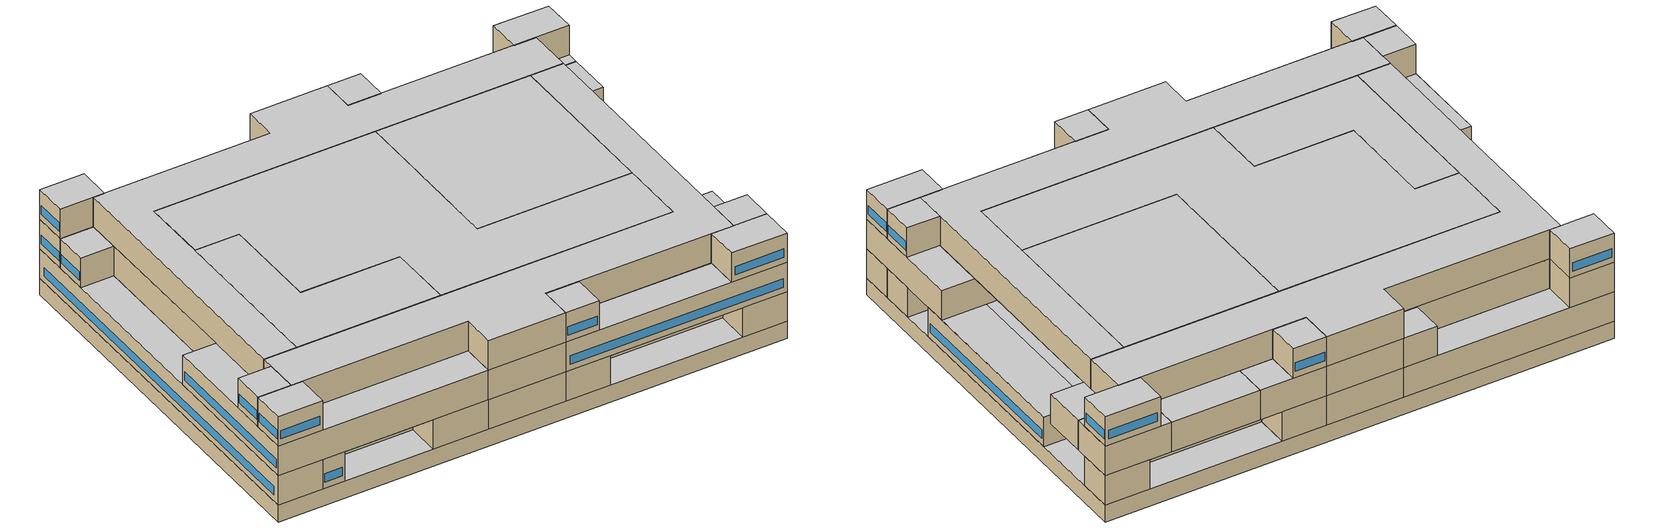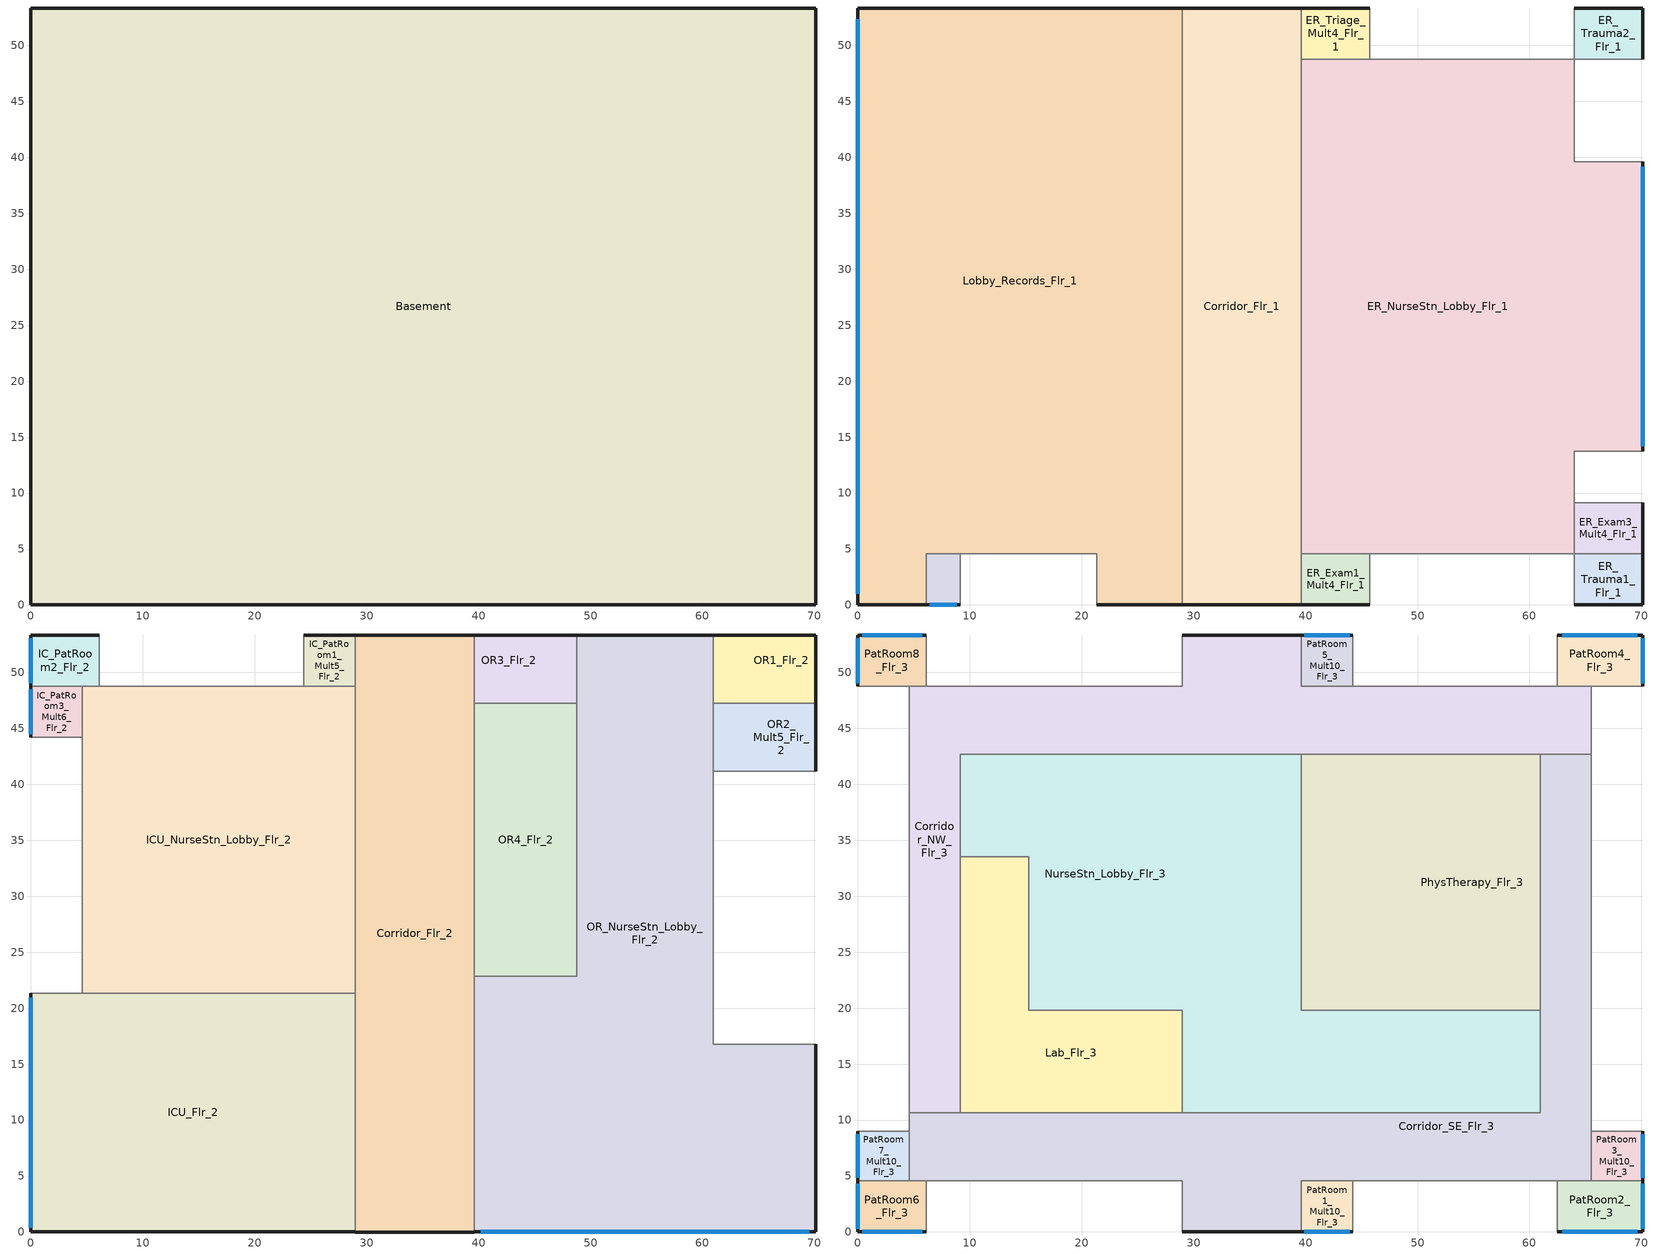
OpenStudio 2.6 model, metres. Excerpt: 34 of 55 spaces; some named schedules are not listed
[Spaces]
Basement
 floor ground: 70.1,53.34 70.1,0 0,0 0,53.34 z-2.44
 wall ground: 0,53.34 0,0 70.1,0 70.1,53.34 0,53.34 z-2.44:0
 ceiling adiabatic (BTAP-Int-Wall): 70.1,9.14 70.1,13.72 64.01,13.72 64.01,9.14 z0; 45.72,0 45.72,4.57 39.62,4.57 39.62,0 z0; 45.72,48.77 45.72,53.34 39.62,53.34 39.62,48.77 z0; 70.1,39.62 70.1,48.77 64.01,48.77 64.01,39.62 z0; 64.01,0 64.01,4.57 45.72,4.57 45.72,0 z0; 64.01,48.77 64.01,53.34 45.72,53.34 45.72,48.77 z0; 21.34,0 21.34,4.57 9.14,4.57 9.14,0 z0; 9.14,0 9.14,4.57 6.1,4.57 6.1,0 z0; 70.1,4.57 70.1,9.14 64.01,9.14 64.01,4.57 z0
Lobby_Records_Flr_1
 floor to Basement: 28.96,4.57 28.96,0 21.34,0 21.34,4.57 z0; 6.1,4.57 6.1,0 0,0 0,4.57 z0; 28.96,53.34 28.96,4.57 0,4.57 0,53.34 z0
 wall outside: 28.96,53.34 0,53.34 0,0 6.1,0 / 21.34,0 28.96,0 z0:4.27
 wall to Corridor_Flr_1: 28.96,0 28.96,53.34 z0:4.27
 wall adiabatic (BTAP-Int-Wall): 6.1,0 6.1,4.57 9.14,4.57 21.34,4.57 21.34,0 z0:4.27
 window: 0,52.34 0,1 z0.91:2.14
 ceiling adiabatic (BTAP-Int-Wall): 28.96,48.77 28.96,53.34 24.38,53.34 24.38,48.77 z4.27; 24.38,48.77 24.38,53.34 6.1,53.34 6.1,48.77 z4.27; 4.57,44.2 4.57,48.77 0,48.77 0,44.2 z4.27; 4.57,21.34 4.57,44.2 0,44.2 0,21.34 z4.27
Office1_Mult4_Flr_1
 floor adiabatic (BTAP-Int-Wall): 9.14,4.57 9.14,0 6.1,0 6.1,4.57 z0
 wall outside: 6.1,0 9.14,0 z0:4.27
 wall adiabatic (BTAP-Int-Wall): 9.14,0 9.14,4.57 6.1,4.57 6.1,0 z0:4.27
 window: 6.41,0 8.84,0 z0.91:2.14
 ceiling adiabatic (BTAP-Int-Wall): 9.14,0 9.14,4.57 6.1,4.57 6.1,0 z4.27
Corridor_Flr_1
 floor to Basement: 39.62,53.34 39.62,0 28.96,0 28.96,53.34 z0
 wall outside: 28.96,0 39.62,0 / 39.62,53.34 28.96,53.34 z0:4.27
 wall adiabatic (BTAP-Int-Wall): 39.62,48.77 39.62,53.34 / 39.62,0 39.62,4.57 z0:4.27
 wall to ER_NurseStn_Lobby_Flr_1: 39.62,4.57 39.62,48.77 z0:4.27
ER_Exam1_Mult4_Flr_1
 floor adiabatic (BTAP-Int-Wall): 45.72,4.57 45.72,0 39.62,0 39.62,4.57 z0
 wall outside: 39.62,0 45.72,0 z0:4.27
 wall adiabatic (BTAP-Int-Wall): 45.72,0 45.72,4.57 39.62,4.57 39.62,0 z0:4.27
 ceiling adiabatic (BTAP-Int-Wall): 45.72,0 45.72,4.57 39.62,4.57 39.62,0 z4.27
ER_Trauma1_Flr_1
 floor to Basement: 70.1,4.57 70.1,0 64.01,0 64.01,4.57 z0
 wall outside: 64.01,0 70.1,0 70.1,4.57 z0:4.27
 wall adiabatic (BTAP-Int-Wall): 70.1,4.57 64.01,4.57 64.01,0 z0:4.27
ER_NurseStn_Lobby_Flr_1
 floor to Basement: 70.1,39.62 70.1,13.72 64.01,13.72 64.01,39.62 z0; 64.01,48.77 64.01,4.57 39.62,4.57 39.62,48.77 z0
 wall outside: 70.1,13.72 70.1,39.62 z0:4.27
 wall adiabatic (BTAP-Int-Wall): 39.62,4.57 45.72,4.57 64.01,4.57 64.01,9.14 64.01,13.72 70.1,13.72 / 70.1,39.62 64.01,39.62 64.01,48.77 45.72,48.77 39.62,48.77 z0:4.27
 window: 70.1,14.2 70.1,39.14 z0.91:2.14
 ceiling adiabatic (BTAP-Int-Wall): 70.1,16.76 70.1,39.62 64.01,39.62 64.01,16.76 z4.27; 64.01,41.15 64.01,47.24 60.96,47.24 60.96,41.15 z4.27; 64.01,16.76 64.01,41.15 60.96,41.15 60.96,16.76 z4.27
ER_Exam3_Mult4_Flr_1
 floor adiabatic (BTAP-Int-Wall): 70.1,9.14 70.1,4.57 64.01,4.57 64.01,9.14 z0
 wall outside: 70.1,4.57 70.1,9.14 z0:4.27
 wall adiabatic (BTAP-Int-Wall): 70.1,9.14 64.01,9.14 64.01,4.57 70.1,4.57 z0:4.27
 ceiling adiabatic (BTAP-Int-Wall): 70.1,4.57 70.1,9.14 64.01,9.14 64.01,4.57 z4.27
ER_Triage_Mult4_Flr_1
 floor adiabatic (BTAP-Int-Wall): 45.72,53.34 45.72,48.77 39.62,48.77 39.62,53.34 z0
 wall outside: 45.72,53.34 39.62,53.34 z0:4.27
 wall adiabatic (BTAP-Int-Wall): 39.62,53.34 39.62,48.77 45.72,48.77 45.72,53.34 z0:4.27
 ceiling adiabatic (BTAP-Int-Wall): 45.72,48.77 45.72,53.34 39.62,53.34 39.62,48.77 z4.27
ER_Trauma2_Flr_1
 floor to Basement: 70.1,53.34 70.1,48.77 64.01,48.77 64.01,53.34 z0
 wall outside: 70.1,48.77 70.1,53.34 64.01,53.34 z0:4.27
 wall adiabatic (BTAP-Int-Wall): 64.01,53.34 64.01,48.77 70.1,48.77 z0:4.27
ICU_Flr_2
 floor adiabatic (BTAP-Int-Wall): 9.14,4.57 9.14,0 6.1,0 6.1,4.57 z4.27; 21.34,4.57 21.34,0 9.14,0 9.14,4.57 z4.27
 floor to Lobby_Records_Flr_1: 28.96,21.34 28.96,0 21.34,0 21.34,4.57 6.1,4.57 6.1,0 0,0 0,21.34 z4.27
 wall outside: 0,21.34 0,0 28.96,0 z4.27:8.53
 wall adiabatic (BTAP-Int-Wall): 4.57,21.34 0,21.34 z4.27:8.53
 wall to ICU_NurseStn_Lobby_Flr_2: 28.96,21.34 4.57,21.34 z4.27:8.53
 wall to Corridor_Flr_2: 28.96,0 28.96,21.34 z4.27:8.53
 window: 0,20.94 0,0.4 z5.18:6.4
 ceiling adiabatic (BTAP-Int-Wall): 28.96,0 28.96,4.57 6.1,4.57 6.1,0 z8.53; 4.57,4.57 4.57,8.99 0,8.99 0,4.57 z8.53; 4.57,8.99 4.57,21.34 0,21.34 0,8.99 z8.53
Corridor_Flr_2
 floor to Corridor_Flr_1: 39.62,53.34 39.62,0 28.96,0 28.96,53.34 z4.27
 wall outside: 39.62,53.34 28.96,53.34 / 28.96,0 39.62,0 z4.27:8.53
 wall adiabatic (BTAP-Int-Wall): 28.96,53.34 28.96,48.77 z4.27:8.53
 wall to OR3_Flr_2: 39.62,47.24 39.62,53.34 z4.27:8.53
 wall to OR4_Flr_2: 39.62,22.86 39.62,47.24 z4.27:8.53
 wall to OR_NurseStn_Lobby_Flr_2: 39.62,0 39.62,22.86 z4.27:8.53
 wall to ICU_NurseStn_Lobby_Flr_2: 28.96,48.77 28.96,21.34 z4.27:8.53
OR_NurseStn_Lobby_Flr_2
 floor adiabatic (BTAP-Int-Wall): 45.72,4.57 45.72,0 39.62,0 39.62,4.57 z4.27; 60.96,53.34 60.96,48.77 48.77,48.77 48.77,53.34 z4.27; 64.01,4.57 64.01,0 45.72,0 45.72,4.57 z4.27; 70.1,9.14 70.1,4.57 64.01,4.57 64.01,9.14 z4.27; 70.1,13.72 70.1,9.14 64.01,9.14 64.01,13.72 z4.27
 floor to ER_Trauma1_Flr_1: 70.1,4.57 70.1,0 64.01,0 64.01,4.57 z4.27
 floor to ER_NurseStn_Lobby_Flr_1: 70.1,16.76 70.1,13.72 64.01,13.72 64.01,16.76 z4.27; 48.77,22.86 48.77,4.57 39.62,4.57 39.62,22.86 z4.27; 64.01,16.76 64.01,4.57 60.96,4.57 60.96,16.76 z4.27; 60.96,48.77 60.96,4.57 48.77,4.57 48.77,48.77 z4.27
 wall outside: 39.62,0 70.1,0 70.1,16.76 / 60.96,53.34 48.77,53.34 z4.27:8.53
 wall to OR4_Flr_2: 48.77,47.24 48.77,22.86 39.62,22.86 z4.27:8.53
 wall to OR3_Flr_2: 48.77,53.34 48.77,47.24 z4.27:8.53
 wall to OR1_Flr_2: 60.96,47.24 60.96,53.34 z4.27:8.53
 wall adiabatic (BTAP-Int-Wall): 70.1,16.76 60.96,16.76 60.96,41.15 60.96,47.24 z4.27:8.53
 window: 40.2,0 69.53,0 z5.18:6.4
 ceiling adiabatic (BTAP-Int-Wall): 44.2,0 44.2,4.57 39.62,4.57 39.62,0 z8.53; 62.48,0 62.48,4.57 44.2,4.57 44.2,0 z8.53; 70.1,4.57 70.1,8.99 65.53,8.99 65.53,4.57 z8.53; 60.96,48.77 60.96,53.34 48.77,53.34 48.77,48.77 z8.53; 70.1,8.99 70.1,16.76 65.53,16.76 65.53,8.99 z8.53
ICU_NurseStn_Lobby_Flr_2
 floor to Lobby_Records_Flr_1: 28.96,48.77 28.96,21.34 4.57,21.34 4.57,48.77 z4.27
 wall adiabatic (BTAP-Int-Wall): 4.57,48.77 4.57,44.2 4.57,21.34 / 28.96,48.77 24.38,48.77 6.1,48.77 z4.27:8.53
 wall to IC_PatRoom2_Flr_2: 6.1,48.77 4.57,48.77 z4.27:8.53
OR4_Flr_2
 floor to ER_NurseStn_Lobby_Flr_1: 48.77,47.24 48.77,22.86 39.62,22.86 39.62,47.24 z4.27
 wall to OR3_Flr_2: 48.77,47.24 39.62,47.24 z4.27:8.53
OR2_Mult5_Flr_2
 floor adiabatic (BTAP-Int-Wall): 64.01,47.24 64.01,41.15 60.96,41.15 60.96,47.24 z4.27; 70.1,47.24 70.1,41.15 64.01,41.15 64.01,47.24 z4.27
 wall outside: 70.1,41.15 70.1,47.24 z4.27:8.53
 wall adiabatic (BTAP-Int-Wall): 70.1,47.24 60.96,47.24 60.96,41.15 70.1,41.15 z4.27:8.53
 ceiling adiabatic (BTAP-Int-Wall): 70.1,41.15 70.1,47.24 65.53,47.24 65.53,41.15 z8.53; 65.53,41.15 65.53,42.67 60.96,42.67 60.96,41.15 z8.53; 65.53,42.67 65.53,47.24 60.96,47.24 60.96,42.67 z8.53
IC_PatRoom3_Mult6_Flr_2
 floor adiabatic (BTAP-Int-Wall): 4.57,48.77 4.57,44.2 0,44.2 0,48.77 z4.27
 wall outside: 0,48.77 0,44.2 z4.27:8.53
 wall adiabatic (BTAP-Int-Wall): 0,44.2 4.57,44.2 4.57,48.77 0,48.77 z4.27:8.53
 window: 0,48.49 0,44.47 z5.18:6.4
 ceiling adiabatic (BTAP-Int-Wall): 4.57,44.2 4.57,48.77 0,48.77 0,44.2 z8.53
OR3_Flr_2
 floor adiabatic (BTAP-Int-Wall): 48.77,53.34 48.77,48.77 45.72,48.77 45.72,53.34 z4.27; 45.72,53.34 45.72,48.77 39.62,48.77 39.62,53.34 z4.27
 floor to ER_NurseStn_Lobby_Flr_1: 48.77,48.77 48.77,47.24 39.62,47.24 39.62,48.77 z4.27
 wall outside: 48.77,53.34 39.62,53.34 z4.27:8.53
 ceiling adiabatic (BTAP-Int-Wall): 44.2,48.77 44.2,53.34 39.62,53.34 39.62,48.77 z8.53; 48.77,48.77 48.77,53.34 44.2,53.34 44.2,48.77 z8.53
OR1_Flr_2
 floor to ER_Trauma2_Flr_1: 70.1,53.34 70.1,48.77 64.01,48.77 64.01,53.34 z4.27
 floor adiabatic (BTAP-Int-Wall): 70.1,48.77 70.1,47.24 64.01,47.24 64.01,48.77 z4.27; 64.01,53.34 64.01,48.77 60.96,48.77 60.96,53.34 z4.27
 floor to ER_NurseStn_Lobby_Flr_1: 64.01,48.77 64.01,47.24 60.96,47.24 60.96,48.77 z4.27
 wall outside: 70.1,47.24 70.1,53.34 60.96,53.34 z4.27:8.53
 wall adiabatic (BTAP-Int-Wall): 60.96,47.24 70.1,47.24 z4.27:8.53
 ceiling adiabatic (BTAP-Int-Wall): 62.48,48.77 62.48,53.34 60.96,53.34 60.96,48.77 z8.53; 70.1,47.24 70.1,48.77 65.53,48.77 65.53,47.24 z8.53
IC_PatRoom2_Flr_2
 floor to Lobby_Records_Flr_1: 6.1,53.34 6.1,48.77 0,48.77 0,53.34 z4.27
 wall outside: 6.1,53.34 0,53.34 0,48.77 z4.27:8.53
 wall adiabatic (BTAP-Int-Wall): 6.1,48.77 6.1,53.34 / 0,48.77 4.57,48.77 z4.27:8.53
 window: 0,53.07 0,49.04 z5.18:6.4
IC_PatRoom1_Mult5_Flr_2
 floor adiabatic (BTAP-Int-Wall): 28.96,53.34 28.96,48.77 24.38,48.77 24.38,53.34 z4.27
 wall outside: 28.96,53.34 24.38,53.34 z4.27:8.53
 wall adiabatic (BTAP-Int-Wall): 24.38,53.34 24.38,48.77 28.96,48.77 28.96,53.34 z4.27:8.53
 ceiling adiabatic (BTAP-Int-Wall): 28.96,48.77 28.96,53.34 24.38,53.34 24.38,48.77 z8.53
PatRoom6_Flr_3
 floor to ICU_Flr_2: 6.1,4.57 6.1,0 0,0 0,4.57 z8.53
 wall outside: 0,4.57 0,0 6.1,0 z8.53:12.8
 wall adiabatic (BTAP-Int-Wall): 4.57,4.57 0,4.57 / 6.1,0 6.1,4.57 z8.53:12.8
 wall to Corridor_SE_Flr_3: 6.1,4.57 4.57,4.57 z8.53:12.8
 window: 0.37,0 5.73,0 / 0,4.3 0,0.27 z9.45:10.67
 ceiling to PatRoom6_Flr_4: 6.1,0 6.1,4.57 0,4.57 0,0 z12.8
Corridor_SE_Flr_3
 floor to OR_NurseStn_Lobby_Flr_2: 65.53,16.76 65.53,4.57 39.62,4.57 39.62,10.67 60.96,10.67 60.96,16.76 z8.53
 floor adiabatic (BTAP-Int-Wall): 65.53,42.67 65.53,41.15 60.96,41.15 60.96,42.67 z8.53; 65.53,41.15 65.53,16.76 60.96,16.76 60.96,41.15 z8.53
 floor to ICU_Flr_2: 28.96,10.67 28.96,4.57 4.57,4.57 4.57,10.67 z8.53
 floor to Corridor_Flr_2: 39.62,10.67 39.62,0 28.96,0 28.96,10.67 z8.53
 wall outside: 28.96,0 39.62,0 z8.53:12.8
 wall adiabatic (BTAP-Int-Wall): 39.62,0 39.62,4.57 44.2,4.57 62.48,4.57 / 6.1,4.57 28.96,4.57 28.96,0 / 4.57,10.67 4.57,8.99 4.57,4.57 / 65.53,4.57 65.53,8.99 65.53,42.67 z8.53:12.8
 wall to Corridor_NW_Flr_3: 9.14,10.67 4.57,10.67 / 65.53,42.67 60.96,42.67 z8.53:12.8
 wall to Lab_Flr_3: 28.96,10.67 9.14,10.67 z8.53:12.8
 wall to NurseStn_Lobby_Flr_3: 60.96,19.81 60.96,10.67 28.96,10.67 z8.53:12.8
 wall to PhysTherapy_Flr_3: 60.96,42.67 60.96,19.81 z8.53:12.8
 wall to PatRoom2_Flr_3: 62.48,4.57 65.53,4.57 z8.53:12.8
 ceiling to Corridor_SE_Flr_4: 39.62,0 39.62,4.57 65.53,4.57 65.53,42.67 60.96,42.67 60.96,10.67 4.57,10.67 4.57,4.57 28.96,4.57 28.96,0 z12.8
PatRoom1_Mult10_Flr_3
 floor adiabatic (BTAP-Int-Wall): 44.2,4.57 44.2,0 39.62,0 39.62,4.57 z8.53
 wall outside: 39.62,0 44.2,0 z8.53:12.8
 wall adiabatic (BTAP-Int-Wall): 44.2,0 44.2,4.57 39.62,4.57 39.62,0 z8.53:12.8
 window: 39.9,0 43.92,0 z9.45:10.67
 ceiling adiabatic (BTAP-Int-Wall): 44.2,0 44.2,4.57 39.62,4.57 39.62,0 z12.8
PatRoom2_Flr_3
 floor to OR_NurseStn_Lobby_Flr_2: 70.1,4.57 70.1,0 62.48,0 62.48,4.57 z8.53
 wall outside: 62.48,0 70.1,0 70.1,4.57 z8.53:12.8
 wall adiabatic (BTAP-Int-Wall): 62.48,4.57 62.48,0 / 70.1,4.57 65.53,4.57 z8.53:12.8
 window: 62.94,0 69.65,0 / 70.1,0.27 70.1,4.3 z9.45:10.67
 ceiling to PatRoom2_Flr_4: 70.1,0 70.1,4.57 62.48,4.57 62.48,0 z12.8
PatRoom7_Mult10_Flr_3
 floor adiabatic (BTAP-Int-Wall): 4.57,8.99 4.57,4.57 0,4.57 0,8.99 z8.53
 wall outside: 0,8.99 0,4.57 z8.53:12.8
 wall adiabatic (BTAP-Int-Wall): 0,4.57 4.57,4.57 4.57,8.99 0,8.99 z8.53:12.8
 window: 0,8.73 0,4.84 z9.45:10.67
 ceiling adiabatic (BTAP-Int-Wall): 4.57,4.57 4.57,8.99 0,8.99 0,4.57 z12.8
PatRoom3_Mult10_Flr_3
 floor adiabatic (BTAP-Int-Wall): 70.1,8.99 70.1,4.57 65.53,4.57 65.53,8.99 z8.53
 wall outside: 70.1,4.57 70.1,8.99 z8.53:12.8
 wall adiabatic (BTAP-Int-Wall): 70.1,8.99 65.53,8.99 65.53,4.57 70.1,4.57 z8.53:12.8
 window: 70.1,4.84 70.1,8.73 z9.45:10.67
 ceiling adiabatic (BTAP-Int-Wall): 70.1,4.57 70.1,8.99 65.53,8.99 65.53,4.57 z12.8
Corridor_NW_Flr_3
 floor to Corridor_Flr_2: 39.62,53.34 39.62,42.67 28.96,42.67 28.96,53.34 z8.53
 floor to OR_NurseStn_Lobby_Flr_2: 60.96,48.77 60.96,42.67 48.77,42.67 48.77,48.77 z8.53
 floor to ICU_Flr_2: 9.14,21.34 9.14,10.67 4.57,10.67 4.57,21.34 z8.53
 floor to OR1_Flr_2: 65.53,48.77 65.53,47.24 60.96,47.24 60.96,48.77 z8.53
 floor to OR4_Flr_2: 48.77,47.24 48.77,42.67 39.62,42.67 39.62,47.24 z8.53
 floor adiabatic (BTAP-Int-Wall): 65.53,47.24 65.53,42.67 60.96,42.67 60.96,47.24 z8.53
 floor to ICU_NurseStn_Lobby_Flr_2: 28.96,48.77 28.96,42.67 9.14,42.67 9.14,21.34 4.57,21.34 4.57,48.77 z8.53
 floor to OR3_Flr_2: 48.77,48.77 48.77,47.24 39.62,47.24 39.62,48.77 z8.53
 wall outside: 39.62,53.34 28.96,53.34 z8.53:12.8
 wall to PatRoom8_Flr_3: 6.1,48.77 4.57,48.77 z8.53:12.8
 wall adiabatic (BTAP-Int-Wall): 28.96,53.34 28.96,48.77 6.1,48.77 / 62.48,48.77 44.2,48.77 39.62,48.77 39.62,53.34 / 65.53,42.67 65.53,48.77 / 4.57,48.77 4.57,10.67 z8.53:12.8
 wall to PatRoom4_Flr_3: 65.53,48.77 62.48,48.77 z8.53:12.8
 wall to PhysTherapy_Flr_3: 39.62,42.67 60.96,42.67 z8.53:12.8
 wall to NurseStn_Lobby_Flr_3: 9.14,33.53 9.14,33.58 9.14,42.67 39.62,42.67 z8.53:12.8
 wall to Lab_Flr_3: 9.14,10.67 9.14,33.53 z8.53:12.8
 ceiling to Corridor_NW_Flr_4: 9.14,10.67 9.14,42.67 65.53,42.67 65.53,48.77 39.62,48.77 39.62,53.34 28.96,53.34 28.96,48.77 4.57,48.77 4.57,10.67 z12.8
Lab_Flr_3
 floor to ICU_Flr_2: 15.24,21.34 15.24,19.81 28.96,19.81 28.96,10.67 9.14,10.67 9.14,21.34 z8.53
 floor to ICU_NurseStn_Lobby_Flr_2: 15.24,33.53 15.24,21.34 9.14,21.34 9.14,33.53 z8.53
 wall to NurseStn_Lobby_Flr_3: 28.96,10.67 28.96,19.81 15.24,19.81 15.24,33.53 9.14,33.53 z8.53:12.8
 ceiling to Lab_Flr_4: 28.96,10.67 28.96,19.81 15.24,19.81 15.24,33.53 9.14,33.53 9.14,10.67 z12.8
NurseStn_Lobby_Flr_3
 floor to OR_NurseStn_Lobby_Flr_2: 60.96,19.81 60.96,10.67 39.62,10.67 39.62,19.81 z8.53
 floor to ICU_Flr_2: 28.96,21.34 28.96,19.81 15.24,19.81 15.24,21.34 z8.53
 floor to Corridor_Flr_2: 39.62,42.67 39.62,10.67 28.96,10.67 28.96,42.67 z8.53
 floor to ICU_NurseStn_Lobby_Flr_2: 28.96,42.67 28.96,21.34 15.24,21.34 15.24,33.53 9.14,33.53 9.14,42.67 z8.53
 wall to PhysTherapy_Flr_3: 60.96,19.81 39.62,19.81 39.62,42.67 z8.53:12.8
 ceiling to NurseStn_Lobby_Flr_4: 60.96,10.67 60.96,19.81 39.62,19.81 39.62,42.67 9.14,42.67 9.14,33.53 15.24,33.53 15.24,19.81 28.96,19.81 28.96,10.67 z12.8
PhysTherapy_Flr_3
 floor to OR_NurseStn_Lobby_Flr_2: 60.96,42.67 60.96,19.81 39.62,19.81 39.62,22.86 48.77,22.86 48.77,42.67 z8.53
 floor to OR4_Flr_2: 48.77,42.67 48.77,22.86 39.62,22.86 39.62,42.67 z8.53
 ceiling to Radiology_Flr_4: 60.96,19.81 60.96,42.67 39.62,42.67 39.62,19.81 z12.8
PatRoom8_Flr_3
 floor to IC_PatRoom2_Flr_2: 6.1,53.34 6.1,48.77 0,48.77 0,53.34 z8.53
 wall outside: 6.1,53.34 0,53.34 0,48.77 z8.53:12.8
 wall adiabatic (BTAP-Int-Wall): 6.1,48.77 6.1,53.34 / 0,48.77 4.57,48.77 z8.53:12.8
 window: 5.73,53.34 0.37,53.34 / 0,53.07 0,49.04 z9.45:10.67
 ceiling to PatRoom8_Flr_4: 6.1,48.77 6.1,53.34 0,53.34 0,48.77 z12.8
PatRoom5_Mult10_Flr_3
 floor adiabatic (BTAP-Int-Wall): 44.2,53.34 44.2,48.77 39.62,48.77 39.62,53.34 z8.53
 wall outside: 44.2,53.34 39.62,53.34 z8.53:12.8
 wall adiabatic (BTAP-Int-Wall): 39.62,53.34 39.62,48.77 44.2,48.77 44.2,53.34 z8.53:12.8
 window: 43.92,53.34 39.9,53.34 z9.45:10.67
 ceiling adiabatic (BTAP-Int-Wall): 44.2,48.77 44.2,53.34 39.62,53.34 39.62,48.77 z12.8
PatRoom4_Flr_3
 floor to OR1_Flr_2: 70.1,53.34 70.1,48.77 62.48,48.77 62.48,53.34 z8.53
 wall outside: 70.1,48.77 70.1,53.34 62.48,53.34 z8.53:12.8
 wall adiabatic (BTAP-Int-Wall): 65.53,48.77 70.1,48.77 / 62.48,53.34 62.48,48.77 z8.53:12.8
 window: 70.1,49.04 70.1,53.07 / 69.65,53.34 62.94,53.34 z9.45:10.67
 ceiling to PatRoom4_Flr_4: 70.1,48.77 70.1,53.34 62.48,53.34 62.48,48.77 z12.8
[Building]
Hospital-CAN_BC_Vancouver.Intl.AP.718920_CWEC2016.epw created: 2018-09-18 16:56:11 +0000: Default Construction Set=BTAP-Mass at hdd = 2800.0; Standards Number of Stories=6; Standards Number of Above Ground Stories=5; Standards Building Type=Hospital
[Site]
Vancouver Intl AP_BC_CAN: Latitude {deg}=49.195; Longitude {deg}=-123.184; Time Zone {hr}=-8; Elevation {m}=4.3
[ClimateZones]
Climate Zone Institution Name 1=ASHRAE; Climate Zone Document Name 1=ANSI/ASHRAE Standard 169; Climate Zone Document Year 1=2006; Climate Zone Institution Name 2=CEC; Climate Zone Document Name 2=California Climate Zone Descriptions; Climate Zone Document Year 2=1995
[Site:WaterMainsTemperature]
Calculation Method=Correlation; Annual Average Outdoor Air Temperature {C}=10.4083; Maximum Difference In Monthly Average Outdoor Air Temperatures {deltaC}=14.1
[Site:GroundTemperature:BuildingSurface]
19.527, 19.502, 19.536, 19.598, 20.002, 21.64, 22.225, 22.375, 21.449, 20.121, 19.802, 19.633
[SizingPeriod:DesignDay] Barometric Pressure {Pa}=101273; Sky Clearness=0; Rain Indicator=0; Snow Indicator=0; Day of Month=21; Daylight Saving Time Indicator=0; Humidity Indicating Type=Wetbulb; Dry-Bulb Temperature Range Modifier Type=DefaultMultipliers
Name | Maximum Dry-Bulb Temperature {C} | Daily Dry-Bulb Temperature Range {deltaC} | Humidity Indicating Conditions at Maximum Dry-Bulb | Wind Speed {m/s} | Wind Direction {deg} | Month | Day Type | Solar Model Indicator | ASHRAE Taub | ASHRAE Taud
Vancouver Intl AP Ann Htg 99.6% Condns DB | -6.1 | 0 | -6.1 | 3 | 100 | 12 | WinterDesignDay | ASHRAEClearSky
Vancouver Intl AP Ann Clg .4% Condns DB=>MWB | 25.1 | 7.6 | 18.5 | 3.7 | 300 | 7 | SummerDesignDay | ASHRAETau | 0.359 | 2.485
[Material]
Name | Roughness | Thickness {m} | Conductivity {W/m-K} | Density {kg/m3} | Specific Heat {J/kg-K} | Thermal Absorptance | Solar Absorptance | Visible Absorptance
G05 25mm wood | MediumSmooth | 0.0254 | 0.15 | 608 | 1630 | 0.9 | 0.5 | 0.5
100mm Normalweight concrete floor 1 | MediumSmooth | 0.1016 | 2.31 | 2322 | 832
G01 13mm gypsum board 1 | Smooth | 0.0127 | 0.16 | 800 | 1090 | 0.9 | 0.7 | 0.5
4 in. Normalweight Concrete Floor 1 | MediumRough | 0.1016 | 2.31 | 2322 | 832 | 0.9 | 0.7 | 0.7
1IN Stucco 2 | Smooth | 0.0253 | 0.6918 | 1858 | 837 | 0.9 | 0.7 | 0.92
8IN CONCRETE HW RefBldg 1 | Rough | 0.2032 | 1.311 | 2240 | 836.8 | 0.9 | 0.7 | 0.7
1/2IN Gypsum 1 | Smooth | 0.0127 | 0.16 | 784.9 | 830 | 0.9 | 0.4 | 0.4
Metal Roof Surface 1; F08 Metal surface 1 | Smooth | 0.0008 | 45.28 | 7824 | 500 | 0.9 | 0.7 | 0.7
6 in. Normalweight Concrete Floor 1; 6 in. Normalweight Concrete Floor 2; 6 in. Normalweight Concrete Floor 3 | MediumRough | 0.1524 | 2.31 | 2322 | 832 | 0.9 | 0.7 | 0.7
[Material:NoMass] Roughness=Smooth; Thermal Absorptance=0.9; Solar Absorptance=0.7
Name | Thermal Resistance {m2-K/W} | Visible Absorptance
Typical Carpet Pad; Typical Carpet Pad 1 | 0.21648 | 0.8
Typical Insulation 1 | 4.14482 | 0.7
Typical Insulation 2 | 2.90366 | 0.7
Typical Insulation 3 | 4.40527 | 0.7
Typical Carpet Pad 2 | 1.25503 | 0.8
Typical Carpet Pad 3; Typical Carpet Pad 4 | 1.69459 | 0.8
Typical Insulation 4 | 0.416649 | 0.7
Typical Insulation 5 | 0.416667 | 0.7
[DefaultSurfaceConstructions]
Name | Floor Construction | Wall Construction | Roof Ceiling Construction
Default Surface Constructions 2 | BTAP-Int-Floor | BTAP-Int-Wall | BTAP-Int-Ceiling
BTAP-Mass at hdd = 2800.0 | BTAP-Ext-Floor-Mass:U-0.227 | BTAP-Ext-Wall-Mass:U-0.315 | BTAP-Ext-Roof-Metal:U-0.227
BTAP-Mass at hdd = 2800.0 1 | BTAP-Grnd-Floor-Mass:U-0.757 | BTAP-Grnd-Wall-Mass:U-0.568 | BTAP-Grnd-Roof-Mass:U-0.568
[DefaultSubSurfaceConstructions]
Name | Fixed Window Construction | Operable Window Construction | Door Construction | Glass Door Construction | Overhead Door Construction | Skylight Construction | Tubular Daylight Dome Construction | Tubular Daylight Diffuser Construction
Default Sub Surface Constructions 2 | BTAP-Int-Window | BTAP-Int-Window | BTAP-Int-Door
BTAP-Mass at hdd = 2800.0 | BTAP-Ext-FixedWindow:U=0.240 SHGC=0.600 | BTAP-Ext-FixedWindow:U=0.240 SHGC=0.600 | BTAP-Ext-Door:U-2.4 | BTAP-Ext-GlassDoors:U=0.240 SHGC=0.600 | BTAP-Ext-OverHeadDoor:U-2.4 | BTAP-Ext-Skylights:U=0.240 SHGC=0.600 | BTAP-Ext-DaylightDomes:U=0.240 SHGC=0.600 | BTAP-Ext-DaylightDiffuser:U=0.240 SHGC=0.600
[WindowMaterial:Blind]
Window Material Blind 1: Slat Width {m}=0.025; Slat Separation {m}=0.01875; Front Side Slat Beam Solar Reflectance=0.5; Back Side Slat Beam Solar Reflectance=0.5; Front Side Slat Diffuse Solar Reflectance=0.5; Back Side Slat Diffuse Solar Reflectance=0.5; Slat Beam Visible Transmittance=0
[Construction]
BTAP-Int-Partition; BTAP-Int-Door: G05 25mm wood
BTAP-Int-Floor: 100mm Normalweight concrete floor 1, Typical Carpet Pad
BTAP-Int-Wall: G01 13mm gypsum board 1, G01 13mm gypsum board 1
BTAP-Int-Ceiling: Typical Carpet Pad, 100mm Normalweight concrete floor 1
BTAP-Int-Window: SimpleGlazing
BTAP-Ext-Floor-Mass:U-0.227: Typical Insulation 1, 4 in. Normalweight Concrete Floor 1, Typical Carpet Pad 1
BTAP-Ext-Wall-Mass:U-0.315: 1IN Stucco 2, 8IN CONCRETE HW RefBldg 1, Typical Insulation 2, 1/2IN Gypsum 1
BTAP-Ext-Roof-Metal:U-0.227: Metal Roof Surface 1, Typical Insulation 3
BTAP-Grnd-Floor-Mass:U-0.757: 6 in. Normalweight Concrete Floor 1, Typical Carpet Pad 2
BTAP-Grnd-Wall-Mass:U-0.568: 6 in. Normalweight Concrete Floor 2, Typical Carpet Pad 3
BTAP-Grnd-Roof-Mass:U-0.568: 6 in. Normalweight Concrete Floor 3, Typical Carpet Pad 4
BTAP-Ext-FixedWindow:U=0.240 SHGC=0.600; BTAP-Ext-GlassDoors:U=0.240 SHGC=0.600; BTAP-Ext-Skylights:U=0.240 SHGC=0.600; BTAP-Ext-DaylightDomes:U=0.240 SHGC=0.600; BTAP-Ext-DaylightDiffuser:U=0.240 SHGC=0.600: SimpleGlazing:U=0.240 SHGC=0.600
BTAP-Ext-Door:U-2.4: F08 Metal surface 1, Typical Insulation 4
BTAP-Ext-OverHeadDoor:U-2.4: Typical Insulation 5
[DefaultConstructionSet]
BTAP-Mass at hdd = 2800.0: Default Exterior Surface Constructions=BTAP-Mass at hdd = 2800.0; Default Interior Surface Constructions=Default Surface Constructions 2; Default Ground Contact Surface Constructions=BTAP-Mass at hdd = 2800.0 1; Default Exterior SubSurface Constructions=BTAP-Mass at hdd = 2800.0; Default Interior SubSurface Constructions=Default Sub Surface Constructions 2; Interior Partition Construction=BTAP-Int-Partition
[WindowMaterial:SimpleGlazingSystem] Solar Heat Gain Coefficient=0.6; Visible Transmittance=0.21
Name | U-Factor {W/m2-K}
SimpleGlazing | 2.2
SimpleGlazing:U=0.240 SHGC=0.600 | 2.4
[DesignSpecification:OutdoorAir] Outdoor Air Method=Sum
Name | Outdoor Air Flow per Floor Area {m3/s-m2}
Space Function Corridor/Transition area - hospital-sch-B Ventilation | 0.0003048
Space Function Health care facility nurses station Ventilation; Space Function Health care facility patient room Ventilation | 0.001524
Space Function Health care facility operating room Ventilation; Space Function Health care facility recovery room Ventilation | 0.004572
Space Function Health care facility physical therapy room Ventilation | 0.002286
Space Function Laboratory - other Ventilation | 0.0021844
Space Function Office enclosed > 25 m2 Ventilation | 0.00042164
[ThermostatSetpoint:DualSetpoint]
Name | Heating Setpoint Temperature Schedule | Cooling Setpoint Temperature Schedule
Space Function Laboratory - other Thermostat 1; Space Function Laboratory - other Thermostat 2; Space Function Office enclosed > 25 m2 Thermostat 1; Space Function Office enclosed > 25 m2 Thermostat 3 | NECB-A-Thermostat Setpoint-Heating | NECB-A-Thermostat Setpoint-Cooling
Space Function Corridor/Transition area - hospital-sch-B Thermostat 1; Space Function Corridor/Transition area - hospital-sch-B Thermostat 2; Space Function Corridor/Transition area - hospital-sch-B Thermostat 4; Space Function Corridor/Transition area - hospital-sch-B Thermostat 6 | NECB-B-Thermostat Setpoint-Heating | NECB-B-Thermostat Setpoint-Cooling
Space Function Health care facility operating room Thermostat 1; Space Function Health care facility operating room Thermostat 2; Space Function Health care facility nurses station Thermostat 1; Space Function Health care facility operating room Thermostat 3; Space Function Health care facility operating room Thermostat 4; Space Function Health care facility operating room Thermostat 5; Space Function Health care facility recovery room Thermostat 1; Space Function Health care facility nurses station Thermostat 2; Space Function Health care facility patient room Thermostat 1; Space Function Health care facility patient room Thermostat 2; Space Function Health care facility patient room Thermostat 3; Space Function Health care facility nurses station Thermostat 3; Space Function Health care facility operating room Thermostat 6; Space Function Health care facility operating room Thermostat 7; Space Function Health care facility operating room Thermostat 8; Space Function Health care facility operating room Thermostat 9; Space Function Health care facility nurses station Thermostat 6; Space Function Health care facility patient room Thermostat 4; Space Function Health care facility patient room Thermostat 6; Space Function Health care facility patient room Thermostat 8; Space Function Health care facility patient room Thermostat 10; Space Function Health care facility patient room Thermostat 12; Space Function Health care facility patient room Thermostat 14; Space Function Health care facility patient room Thermostat 16; Space Function Health care facility patient room Thermostat 18 | NECB-H-Thermostat Setpoint-Heating | NECB-H-Thermostat Setpoint-Cooling
Space Function Health care facility physical therapy room Thermostat 1 | NECB-C-Thermostat Setpoint-Heating | NECB-C-Thermostat Setpoint-Cooling
[ShadingControl]
Shading Control 1: Shading Type=InteriorBlind; Shading Device Material=Window Material Blind 1
[BuildingStory] Nominal Z Coordinate {m}=0
Name | Nominal Floor to Floor Height {m}
Building Story 1 | 2.4384
Building Story 2; Building Story 3; Building Story 4; Building Story 6 | 4.2672
[Space]
Name | Space Type | Building Story | Thermal Zone
Basement | Space Function Laboratory - other | Building Story 1 | Basement ZN
Lobby_Records_Flr_1 | Space Function Office enclosed > 25 m2 | Building Story 2 | Lobby_Records_Flr_1 ZN
Office1_Mult4_Flr_1 | Space Function Office enclosed > 25 m2 | Building Story 2 | Office1_Mult4_Flr_1 ZN
Corridor_Flr_1 | Space Function Corridor/Transition area - hospital-sch-B | Building Story 2 | Corridor_Flr_1 ZN
ER_Exam1_Mult4_Flr_1 | Space Function Health care facility operating room | Building Story 2 | ER_Exam1_Mult4_Flr_1 ZN
ER_Trauma1_Flr_1 | Space Function Health care facility operating room | Building Story 2 | ER_Trauma1_Flr_1 ZN
ER_NurseStn_Lobby_Flr_1 | Space Function Health care facility nurses station | Building Story 2 | ER_NurseStn_Lobby_Flr_1 ZN
ER_Exam3_Mult4_Flr_1 | Space Function Health care facility operating room | Building Story 2 | ER_Exam3_Mult4_Flr_1 ZN
ER_Triage_Mult4_Flr_1 | Space Function Health care facility operating room | Building Story 2 | ER_Triage_Mult4_Flr_1 ZN
ER_Trauma2_Flr_1 | Space Function Health care facility operating room | Building Story 2 | ER_Trauma2_Flr_1 ZN
ICU_Flr_2 | Space Function Health care facility recovery room | Building Story 3 | ICU_Flr_2 ZN
Corridor_Flr_2 | Space Function Corridor/Transition area - hospital-sch-B | Building Story 3 | Corridor_Flr_2 ZN
OR_NurseStn_Lobby_Flr_2 | Space Function Health care facility nurses station | Building Story 3 | OR_NurseStn_Lobby_Flr_2 ZN
ICU_NurseStn_Lobby_Flr_2 | Space Function Health care facility nurses station | Building Story 3 | ICU_NurseStn_Lobby_Flr_2 ZN
OR4_Flr_2 | Space Function Health care facility operating room | Building Story 3 | OR4_Flr_2 ZN
OR2_Mult5_Flr_2 | Space Function Health care facility operating room | Building Story 3 | OR2_Mult5_Flr_2 ZN
IC_PatRoom3_Mult6_Flr_2 | Space Function Health care facility patient room | Building Story 3 | IC_PatRoom3_Mult6_Flr_2 ZN
OR3_Flr_2 | Space Function Health care facility operating room | Building Story 3 | OR3_Flr_2 ZN
OR1_Flr_2 | Space Function Health care facility operating room | Building Story 3 | OR1_Flr_2 ZN
IC_PatRoom2_Flr_2 | Space Function Health care facility patient room | Building Story 3 | IC_PatRoom2_Flr_2 ZN
IC_PatRoom1_Mult5_Flr_2 | Space Function Health care facility patient room | Building Story 3 | IC_PatRoom1_Mult5_Flr_2 ZN
PatRoom6_Flr_3 | Space Function Health care facility patient room | Building Story 4 | PatRoom6_Flr_3 ZN
Corridor_SE_Flr_3 | Space Function Corridor/Transition area - hospital-sch-B | Building Story 4 | Corridor_SE_Flr_3 ZN
PatRoom1_Mult10_Flr_3 | Space Function Health care facility patient room | Building Story 4 | PatRoom1_Mult10_Flr_3 ZN
PatRoom2_Flr_3 | Space Function Health care facility patient room | Building Story 4 | PatRoom2_Flr_3 ZN
PatRoom7_Mult10_Flr_3 | Space Function Health care facility patient room | Building Story 4 | PatRoom7_Mult10_Flr_3 ZN
PatRoom3_Mult10_Flr_3 | Space Function Health care facility patient room | Building Story 4 | PatRoom3_Mult10_Flr_3 ZN
Corridor_NW_Flr_3 | Space Function Corridor/Transition area - hospital-sch-B | Building Story 4 | Corridor_NW_Flr_3 ZN
Lab_Flr_3 | Space Function Laboratory - other | Building Story 4 | Lab_Flr_3 ZN
NurseStn_Lobby_Flr_3 | Space Function Health care facility nurses station | Building Story 4 | NurseStn_Lobby_Flr_3 ZN
PhysTherapy_Flr_3 | Space Function Health care facility physical therapy room | Building Story 4 | PhysTherapy_Flr_3 ZN
PatRoom8_Flr_3 | Space Function Health care facility patient room | Building Story 4 | PatRoom8_Flr_3 ZN
PatRoom5_Mult10_Flr_3 | Space Function Health care facility patient room | Building Story 4 | PatRoom5_Mult10_Flr_3 ZN
PatRoom4_Flr_3 | Space Function Health care facility patient room | Building Story 4 | PatRoom4_Flr_3 ZN
[SpaceType] Standards Building Type=Space Function
Name | Default Schedule Set | Design Specification Outdoor Air Object | Standards Space Type
Space Function Corridor/Transition area - hospital-sch-B | Space Function Corridor/Transition area - hospital-sch-B Schedule Set | Space Function Corridor/Transition area - hospital-sch-B Ventilation | Corridor/Transition area - hospital-sch-B
Space Function Health care facility operating room | Space Function Health care facility operating room Schedule Set | Space Function Health care facility operating room Ventilation | Health care facility operating room
Space Function Health care facility nurses station | Space Function Health care facility nurses station Schedule Set | Space Function Health care facility nurses station Ventilation | Health care facility nurses station
Space Function Health care facility patient room | Space Function Health care facility patient room Schedule Set | Space Function Health care facility patient room Ventilation | Health care facility patient room
Space Function Health care facility recovery room | Space Function Health care facility recovery room Schedule Set | Space Function Health care facility recovery room Ventilation | Health care facility recovery room
Space Function Laboratory - other | Space Function Laboratory - other Schedule Set | Space Function Laboratory - other Ventilation | Laboratory - other
Space Function Office enclosed > 25 m2 | Space Function Office enclosed > 25 m2 Schedule Set | Space Function Office enclosed > 25 m2 Ventilation | Office enclosed > 25 m2
Space Function Health care facility physical therapy room | Space Function Health care facility physical therapy room Schedule Set | Space Function Health care facility physical therapy room Ventilation | Health care facility physical therapy room
[People:Definition] Number of People Calculation Method=People/Area; Fraction Radiant=0.3
Name | People per Space Floor Area {person/m2}
Space Function Corridor/Transition area - hospital-sch-B People Definition | 0.0100036
Space Function Health care facility nurses station People Definition; Space Function Health care facility operating room People Definition; Space Function Health care facility patient room People Definition; Space Function Health care facility physical therapy room People Definition; Space Function Health care facility recovery room People Definition; Space Function Laboratory - other People Definition; Space Function Office enclosed > 25 m2 People Definition | 0.0500182
[People] Work Efficiency Schedule=Work Efficiency Schedule; Clothing Insulation Schedule=Clothing Schedule; Air Velocity Schedule=Air Velocity Schedule; Multiplier=1
Name | People Definition | Space or SpaceType
Space Function Corridor/Transition area - hospital-sch-B People | Space Function Corridor/Transition area - hospital-sch-B People Definition | Space Function Corridor/Transition area - hospital-sch-B
Space Function Health care facility nurses station People | Space Function Health care facility nurses station People Definition | Space Function Health care facility nurses station
Space Function Health care facility operating room People | Space Function Health care facility operating room People Definition | Space Function Health care facility operating room
Space Function Health care facility patient room People | Space Function Health care facility patient room People Definition | Space Function Health care facility patient room
Space Function Health care facility physical therapy room People | Space Function Health care facility physical therapy room People Definition | Space Function Health care facility physical therapy room
Space Function Health care facility recovery room People | Space Function Health care facility recovery room People Definition | Space Function Health care facility recovery room
Space Function Laboratory - other People | Space Function Laboratory - other People Definition | Space Function Laboratory - other
Space Function Office enclosed > 25 m2 People | Space Function Office enclosed > 25 m2 People Definition | Space Function Office enclosed > 25 m2
[Lights:Definition] Design Level Calculation Method=Watts/Area; Fraction Radiant=0.5; Fraction Visible=0.2
Name | Watts per Space Floor Area {W/m2}
Space Function Corridor/Transition area - hospital-sch-B Lights Definition | 10.7039
Space Function Health care facility nurses station Lights Definition | 7.60276
Space Function Health care facility operating room Lights Definition | 26.8097
Space Function Health care facility patient room Lights Definition | 6.70243
Space Function Health care facility physical therapy room Lights Definition | 9.9036
Space Function Health care facility recovery room Lights Definition | 12.4045
Space Function Laboratory - other Lights Definition | 19.5071
Space Function Office enclosed > 25 m2 Lights Definition | 12.0044
[Lights] Fraction Replaceable=1
Name | Lights Definition | Space or SpaceType
Space Function Corridor/Transition area - hospital-sch-B Lights | Space Function Corridor/Transition area - hospital-sch-B Lights Definition | Space Function Corridor/Transition area - hospital-sch-B
Space Function Health care facility nurses station Lights | Space Function Health care facility nurses station Lights Definition | Space Function Health care facility nurses station
Space Function Health care facility operating room Lights | Space Function Health care facility operating room Lights Definition | Space Function Health care facility operating room
Space Function Health care facility patient room Lights | Space Function Health care facility patient room Lights Definition | Space Function Health care facility patient room
Space Function Health care facility physical therapy room Lights | Space Function Health care facility physical therapy room Lights Definition | Space Function Health care facility physical therapy room
Space Function Health care facility recovery room Lights | Space Function Health care facility recovery room Lights Definition | Space Function Health care facility recovery room
Space Function Laboratory - other Lights | Space Function Laboratory - other Lights Definition | Space Function Laboratory - other
Space Function Office enclosed > 25 m2 Lights | Space Function Office enclosed > 25 m2 Lights Definition | Space Function Office enclosed > 25 m2
[DefaultScheduleSet] People Activity Level Schedule=NECB-Activity; Infiltration Schedule=Always On
Name | Number of People Schedule | Lighting Schedule | Electric Equipment Schedule
Space Function Corridor/Transition area - hospital-sch-B Schedule Set | NECB-B-Occupancy | NECB-B-Occupancy-NECB-B-Lighting-0.0-0.0-0.67-Light Ruleset | NECB-B-Electric-Equipment
Space Function Health care facility nurses station Schedule Set; Space Function Health care facility patient room Schedule Set | NECB-H-Occupancy | NECB-H-Lighting | NECB-H-Electric-Equipment
Space Function Health care facility operating room Schedule Set | NECB-H-Occupancy | NECB-H-Occupancy-NECB-H-Lighting-0.1-0.0-0.67-Light Ruleset | NECB-H-Electric-Equipment
Space Function Health care facility physical therapy room Schedule Set | NECB-C-Occupancy | NECB-C-Occupancy-NECB-C-Lighting-0.2-0.0-0.67-Light Ruleset | NECB-C-Electric-Equipment
Space Function Health care facility recovery room Schedule Set | NECB-H-Occupancy | NECB-H-Occupancy-NECB-H-Lighting-0.0-0.0-0.67-Light Ruleset | NECB-H-Electric-Equipment
Space Function Laboratory - other Schedule Set | NECB-A-Occupancy | NECB-A-Occupancy-NECB-A-Lighting-0.0-0.0-0.67-Light Ruleset | NECB-A-Electric-Equipment
Space Function Office enclosed > 25 m2 Schedule Set | NECB-A-Occupancy | NECB-A-Occupancy-NECB-A-Lighting-0.3-0.1-0.67-Light Ruleset | NECB-A-Electric-Equipment
[ElectricEquipment:Definition] Design Level Calculation Method=Watts/Area; Fraction Radiant=0.5
Name | Watts per Space Floor Area {W/m2}
Space Function Health care facility nurses station Elec Equip Definition | 2.50091
Space Function Health care facility operating room Elec Equip Definition; Space Function Health care facility patient room Elec Equip Definition; Space Function Health care facility physical therapy room Elec Equip Definition; Space Function Health care facility recovery room Elec Equip Definition; Space Function Laboratory - other Elec Equip Definition | 10.0036
Space Function Office enclosed > 25 m2 Elec Equip Definition | 7.50273
[ElectricEquipment]
Name | Electric Equipment Definition | Space or SpaceType
Space Function Health care facility nurses station Elec Equip | Space Function Health care facility nurses station Elec Equip Definition | Space Function Health care facility nurses station
Space Function Health care facility operating room Elec Equip | Space Function Health care facility operating room Elec Equip Definition | Space Function Health care facility operating room
Space Function Health care facility patient room Elec Equip | Space Function Health care facility patient room Elec Equip Definition | Space Function Health care facility patient room
Space Function Health care facility physical therapy room Elec Equip | Space Function Health care facility physical therapy room Elec Equip Definition | Space Function Health care facility physical therapy room
Space Function Health care facility recovery room Elec Equip | Space Function Health care facility recovery room Elec Equip Definition | Space Function Health care facility recovery room
Space Function Laboratory - other Elec Equip | Space Function Laboratory - other Elec Equip Definition | Space Function Laboratory - other
Space Function Office enclosed > 25 m2 Elec Equip | Space Function Office enclosed > 25 m2 Elec Equip Definition | Space Function Office enclosed > 25 m2
[SpaceInfiltration:DesignFlowRate] Schedule=Always On Discrete; Design Flow Rate Calculation Method=Flow/ExteriorArea; Flow per Exterior Surface Area {m3/s-m2}=0.00025; Constant Term Coefficient=0; Temperature Term Coefficient=0; Velocity Term Coefficient=0.224; Velocity Squared Term Coefficient=0
Name | Space or SpaceType
Corridor_Flr_1 Infiltration | Corridor_Flr_1
Corridor_Flr_2 Infiltration | Corridor_Flr_2
Corridor_NW_Flr_3 Infiltration | Corridor_NW_Flr_3
Corridor_SE_Flr_3 Infiltration | Corridor_SE_Flr_3
ER_Exam1_Mult4_Flr_1 Infiltration | ER_Exam1_Mult4_Flr_1
ER_Exam3_Mult4_Flr_1 Infiltration | ER_Exam3_Mult4_Flr_1
ER_NurseStn_Lobby_Flr_1 Infiltration | ER_NurseStn_Lobby_Flr_1
ER_Trauma1_Flr_1 Infiltration | ER_Trauma1_Flr_1
ER_Trauma2_Flr_1 Infiltration | ER_Trauma2_Flr_1
ER_Triage_Mult4_Flr_1 Infiltration | ER_Triage_Mult4_Flr_1
ICU_Flr_2 Infiltration | ICU_Flr_2
IC_PatRoom1_Mult5_Flr_2 Infiltration | IC_PatRoom1_Mult5_Flr_2
IC_PatRoom2_Flr_2 Infiltration | IC_PatRoom2_Flr_2
IC_PatRoom3_Mult6_Flr_2 Infiltration | IC_PatRoom3_Mult6_Flr_2
Lobby_Records_Flr_1 Infiltration | Lobby_Records_Flr_1
Office1_Mult4_Flr_1 Infiltration | Office1_Mult4_Flr_1
OR1_Flr_2 Infiltration | OR1_Flr_2
OR2_Mult5_Flr_2 Infiltration | OR2_Mult5_Flr_2
OR3_Flr_2 Infiltration | OR3_Flr_2
OR_NurseStn_Lobby_Flr_2 Infiltration | OR_NurseStn_Lobby_Flr_2
PatRoom1_Mult10_Flr_3 Infiltration | PatRoom1_Mult10_Flr_3
PatRoom2_Flr_3 Infiltration | PatRoom2_Flr_3
PatRoom3_Mult10_Flr_3 Infiltration | PatRoom3_Mult10_Flr_3
PatRoom4_Flr_3 Infiltration | PatRoom4_Flr_3
PatRoom5_Mult10_Flr_3 Infiltration | PatRoom5_Mult10_Flr_3
PatRoom6_Flr_3 Infiltration | PatRoom6_Flr_3
PatRoom7_Mult10_Flr_3 Infiltration | PatRoom7_Mult10_Flr_3
PatRoom8_Flr_3 Infiltration | PatRoom8_Flr_3
[ThermalZone] Use Ideal Air Loads=No
Name | Thermostat | Multiplier
Basement ZN | Space Function Laboratory - other Thermostat 1
Corridor_Flr_1 ZN | Space Function Corridor/Transition area - hospital-sch-B Thermostat 1
Corridor_Flr_2 ZN | Space Function Corridor/Transition area - hospital-sch-B Thermostat 2
Corridor_NW_Flr_3 ZN | Space Function Corridor/Transition area - hospital-sch-B Thermostat 4
Corridor_SE_Flr_3 ZN | Space Function Corridor/Transition area - hospital-sch-B Thermostat 6
ER_Exam1_Mult4_Flr_1 ZN | Space Function Health care facility operating room Thermostat 1 | 4
ER_Exam3_Mult4_Flr_1 ZN | Space Function Health care facility operating room Thermostat 2 | 4
ER_NurseStn_Lobby_Flr_1 ZN | Space Function Health care facility nurses station Thermostat 1
ER_Trauma1_Flr_1 ZN | Space Function Health care facility operating room Thermostat 3
ER_Trauma2_Flr_1 ZN | Space Function Health care facility operating room Thermostat 4
ER_Triage_Mult4_Flr_1 ZN | Space Function Health care facility operating room Thermostat 5 | 4
ICU_Flr_2 ZN | Space Function Health care facility recovery room Thermostat 1
ICU_NurseStn_Lobby_Flr_2 ZN | Space Function Health care facility nurses station Thermostat 2
IC_PatRoom1_Mult5_Flr_2 ZN | Space Function Health care facility patient room Thermostat 1 | 5
IC_PatRoom2_Flr_2 ZN | Space Function Health care facility patient room Thermostat 2
IC_PatRoom3_Mult6_Flr_2 ZN | Space Function Health care facility patient room Thermostat 3 | 6
Lab_Flr_3 ZN | Space Function Laboratory - other Thermostat 2
Lobby_Records_Flr_1 ZN | Space Function Office enclosed > 25 m2 Thermostat 1
NurseStn_Lobby_Flr_3 ZN | Space Function Health care facility nurses station Thermostat 3
Office1_Mult4_Flr_1 ZN | Space Function Office enclosed > 25 m2 Thermostat 3 | 5
OR1_Flr_2 ZN | Space Function Health care facility operating room Thermostat 6
OR2_Mult5_Flr_2 ZN | Space Function Health care facility operating room Thermostat 7 | 5
OR3_Flr_2 ZN | Space Function Health care facility operating room Thermostat 8
OR4_Flr_2 ZN | Space Function Health care facility operating room Thermostat 9
OR_NurseStn_Lobby_Flr_2 ZN | Space Function Health care facility nurses station Thermostat 6
PatRoom1_Mult10_Flr_3 ZN | Space Function Health care facility patient room Thermostat 4 | 10
PatRoom2_Flr_3 ZN | Space Function Health care facility patient room Thermostat 6
PatRoom3_Mult10_Flr_3 ZN | Space Function Health care facility patient room Thermostat 8 | 10
PatRoom4_Flr_3 ZN | Space Function Health care facility patient room Thermostat 10
PatRoom5_Mult10_Flr_3 ZN | Space Function Health care facility patient room Thermostat 12 | 10
PatRoom6_Flr_3 ZN | Space Function Health care facility patient room Thermostat 14
PatRoom7_Mult10_Flr_3 ZN | Space Function Health care facility patient room Thermostat 16 | 10
PatRoom8_Flr_3 ZN | Space Function Health care facility patient room Thermostat 18
PhysTherapy_Flr_3 ZN | Space Function Health care facility physical therapy room Thermostat 1
[Schedule:Ruleset]
Clothing Schedule: Default Day Schedule=Clothing Schedule Default Winter Clothes
Air Velocity Schedule: Default Day Schedule=Air Velocity Schedule Default
Work Efficiency Schedule: Default Day Schedule=Work Efficiency Schedule Default
NECB-B-Occupancy: Default Day Schedule=NECB-B-Occupancy Default
NECB-Activity: Default Day Schedule=NECB-Activity Default; Summer Design Day Schedule=NECB-Activity Summer Design Day; Winter Design Day Schedule=NECB-Activity Winter Design Day
NECB-B-Occupancy-NECB-B-Lighting-0.0-0.0-0.67-Light Ruleset: Default Day Schedule=NECB-B-Occupancy-NECB-B-Lighting-0.0-0.0-0.67-Light Default
NECB-B-Electric-Equipment: Default Day Schedule=NECB-B-Electric-Equipment Default
Always On: Default Day Schedule=Always On Default
NECB-B-Thermostat Setpoint-Heating: Default Day Schedule=NECB-B-Thermostat Setpoint-Heating Default
NECB-B-Thermostat Setpoint-Cooling: Default Day Schedule=NECB-B-Thermostat Setpoint-Cooling Default
NECB-H-Thermostat Setpoint-Heating: Default Day Schedule=NECB-H-Thermostat Setpoint-Heating Default
NECB-H-Thermostat Setpoint-Cooling: Default Day Schedule=NECB-H-Thermostat Setpoint-Cooling Default
NECB-C-Thermostat Setpoint-Heating: Default Day Schedule=NECB-C-Thermostat Setpoint-Heating Default
NECB-C-Thermostat Setpoint-Cooling: Default Day Schedule=NECB-C-Thermostat Setpoint-Cooling Default
NECB-A-Occupancy: Default Day Schedule=NECB-A-Occupancy Default
NECB-A-Occupancy-NECB-A-Lighting-0.0-0.0-0.67-Light Ruleset: Default Day Schedule=NECB-A-Occupancy-NECB-A-Lighting-0.0-0.0-0.67-Light Default
NECB-A-Electric-Equipment: Default Day Schedule=NECB-A-Electric-Equipment Default
NECB-A-Thermostat Setpoint-Heating: Default Day Schedule=NECB-A-Thermostat Setpoint-Heating Default
NECB-A-Thermostat Setpoint-Cooling: Default Day Schedule=NECB-A-Thermostat Setpoint-Cooling Default
NECB-A-Occupancy-NECB-A-Lighting-0.3-0.1-0.67-Light Ruleset: Default Day Schedule=NECB-A-Occupancy-NECB-A-Lighting-0.3-0.1-0.67-Light Default
[Schedule:Constant]
Always On Discrete: Value=1
